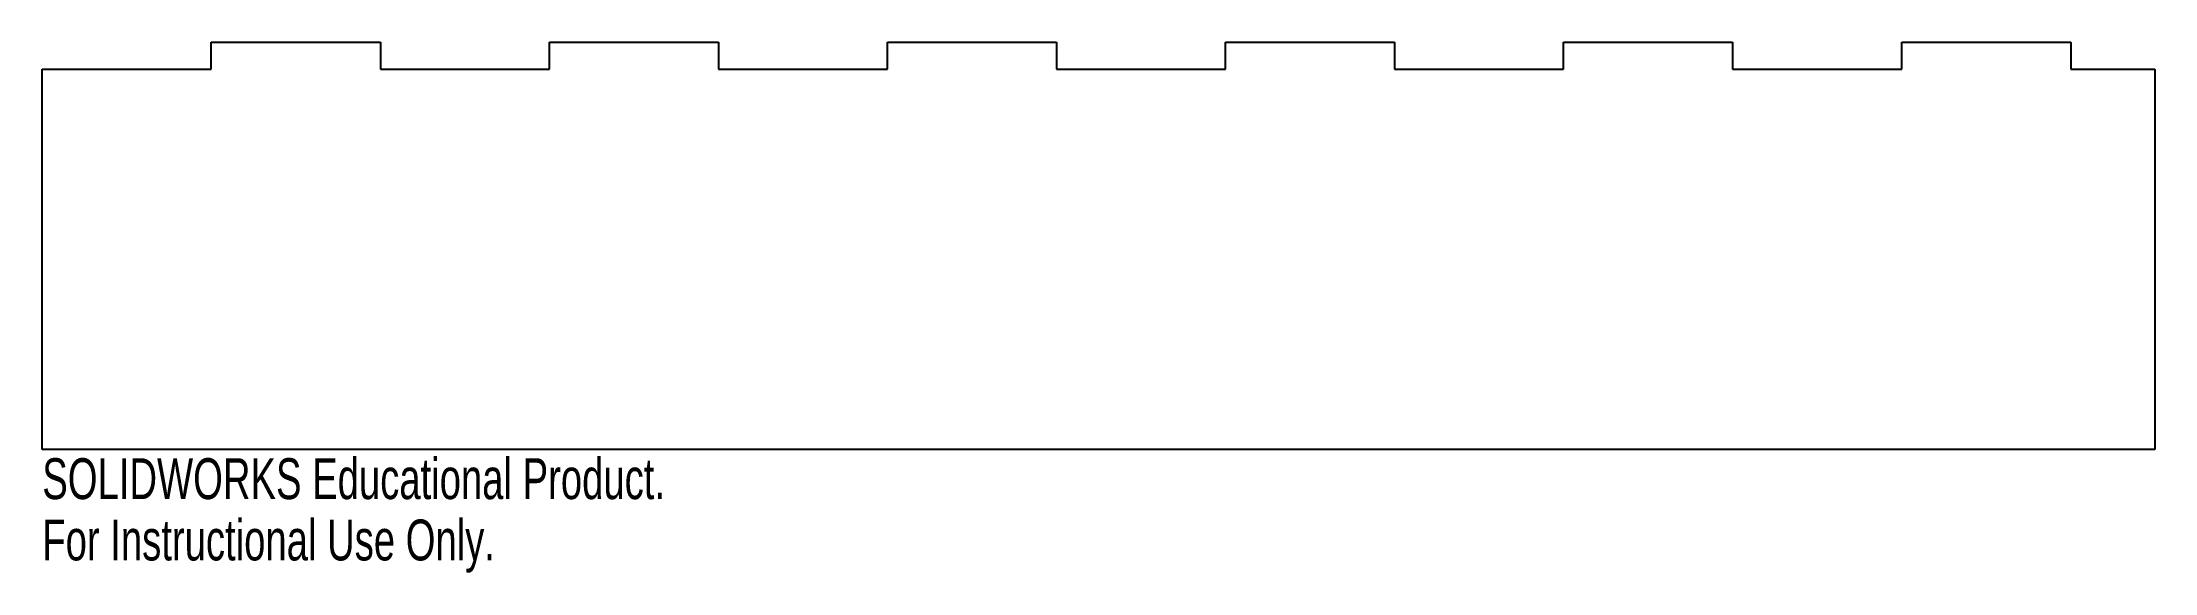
# Model space of a CAD drawing. Header units: millimetres. Extents: x -88 to 162, y -60 to 3.
import ezdxf

# ---------------------------------------------------------------- set-up
doc = ezdxf.new("R2010")
doc.units = ezdxf.units.MM
doc.styles.add('SLDTEXTSTYLE0', font='TXT', dxfattribs={"width": 0.7})

msp = doc.modelspace()

# ---------------------------------------------------------------- linework, layer by layer
at = {"color": 7, "linetype": 'Continuous', "lineweight": 25}
for p, q in [((-68.21, 3.17), (-48.21, 3.17)), ((-68.21, 0), (-68.21, 3.17)), ((-48.21, 3.17), (-48.21, 0)), ((-28.21, 3.17), (-8.21, 3.17)), ((-28.21, 0), (-28.21, 3.17)), ((-8.21, 3.17), (-8.21, 0)), ((11.79, 3.17), (31.79, 3.17)), ((11.79, 0), (11.79, 3.17)), ((31.79, 3.17), (31.79, 0)), ((51.79, 3.17), (71.79, 3.17)), ((51.79, 0), (51.79, 3.17)), ((71.79, 3.17), (71.79, 0)), ((91.79, 3.17), (111.79, 3.17)), ((91.79, 0), (91.79, 3.17)), ((111.79, 3.17), (111.79, 0)), ((131.79, 3.17), (151.79, 3.17)), ((131.79, 0), (131.79, 3.17)), ((151.79, 3.17), (151.79, 0)), ((-88.21, 0), (-68.21, 0)), ((-88.21, -45), (-88.21, 0)), ((-48.21, 0), (-28.21, 0)), ((-8.21, 0), (11.79, 0)), ((31.79, 0), (51.79, 0)), ((71.79, 0), (91.79, 0)), ((111.79, 0), (131.79, 0)), ((151.79, 0), (161.73, 0)), ((161.73, 0), (161.73, -45)), ((161.73, -45), (-88.21, -45))]:
    msp.add_line(p, q, dxfattribs=at)

# ---------------------------------------------------------------- texts
at = {"color": 7, "linetype": 'Continuous', "char_height": 4.8336, "attachment_point": 1, "style": 'SLDTEXTSTYLE0'}
for s, insert in [('SOLIDWORKS Educational Product.', (-88.21, -46.02)), ('For Instructional Use Only.', (-88.21, -53.27))]:
    msp.add_mtext(s, dxfattribs=dict(at, insert=insert))

doc.saveas('drawing.dxf')
